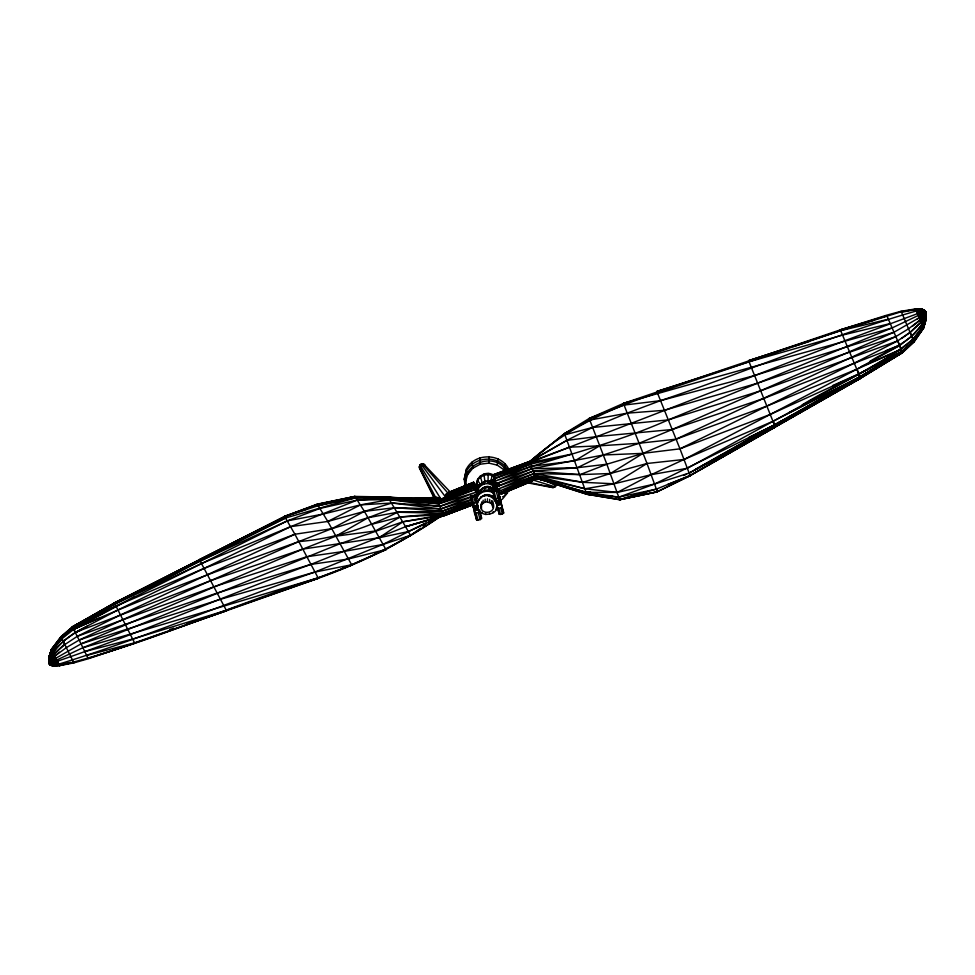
<?xml version="1.0" encoding="UTF-8"?>
<svg xmlns="http://www.w3.org/2000/svg" width="975" height="975" viewBox="0 0 975 975"><rect width="100%" height="100%" fill="white"/><g stroke="black" fill="none" stroke-linecap="round" stroke-linejoin="round"><path stroke-width="1.46" d="M526.695 482.442L529.449 482.503L533.386 480.127L554.641 486.732C556.835 485.928 556.481 482.442 555.189 486.83L552.057 487.476L526.805 482.698M480.931 490.096C483.234 485.903 489.426 485.233 492.741 488.597L492.668 491.839L488.743 490.547L484.599 490.742M466.001 486.452C460.042 464.393 493.874 451.072 505.72 469.95M509.133 469.974C501.747 452.936 475.105 452.534 466.55 468.804L464.21 479.334L465.282 486.342M465.392 482.467L467.561 474.679L467.61 472.314L466.501 471.12C474.447 455.995 499.029 454.813 507.524 469.84M470.572 496.738L471.851 496.933L473.545 503.137L472.278 502.929L470.584 496.031L474.971 495.008L477.25 502.783M472.071 462.028L472.778 468.268L467.561 474.679M477.543 503.807L477.494 505.513L473.119 506.537L472.302 501.735M473.119 506.537L473.155 504.831M473.753 509.011L473.326 506.659L473.753 509.011L478.323 507.951L477.896 505.598M479.676 510.217L479.627 512.168L474.606 513.337L474.008 509.011M474.959 495.714L473.655 496.507L475.361 502.71L476.653 501.918L474.971 495.008M474.606 513.337L474.654 511.388M477.628 479.2L477.604 480.456L480.565 484.551L484.965 480.931L490.864 481.248L492.412 474.459C484.465 470.498 474.191 478.286 476.933 486.964M477.494 505.513L476.69 500.711M476.69 498.859C475.447 490.474 486.086 484.636 492.728 489.072M479.663 510.79L481.626 517.92L480.114 519.638L476.58 519.894L474.642 511.96M477.518 494.886C474.24 485.526 486.696 477.263 494.033 483.978M477.128 503.807C485.818 480.638 511.851 513.398 485.684 514.422C466.976 510.534 482.759 484.941 495.215 498.603M492.923 491.437C487.756 488.755 480.992 490.145 477.64 494.995L477.616 496.153C480.967 491.303 487.732 489.901 492.899 492.594M477.141 492.436L478.189 486.878L482.357 483.344L480.224 476.019M477.64 494.995L476.166 499.943L478.079 495.239L478.14 492.314M478.445 500.37L478.469 499.383M479.968 457.738L480.248 464.197L472.778 468.268M480.517 493.155L480.541 492.009M478.14 488.853L480.553 485.891L480.602 483.917L482.357 483.344M480.919 489.45L480.846 492.387L478.079 495.239M481.077 497.664L481.102 496.677M493.118 503.112C497.165 514.739 477.86 515.69 481.187 503.965M481.443 509.133L481.516 506.11M481.114 506.988L481.772 501.881M481.967 513.191L481.991 512.204M482.613 488.036L482.601 488.755L487.78 487.098L492.728 489.316M481.699 504.904L483.1 503.185L483.161 500.175M483.953 473.996L484.941 481.942L484.051 482.04L484.002 484.014L480.553 485.891M484.453 491.437L484.66 487.805M484.624 496.104L484.648 495.117M485.014 487.451L485.026 486.72M483.1 503.185L485.099 502.101L485.172 499.078M485.684 514.422L485.696 513.435M493.021 507.646L491.51 503.648L487.403 501.808L487.476 498.786M487.78 487.098L487.793 486.367M493.984 485.94L487.963 483.503L488.219 473.448M505.245 463.856L504.197 469.999L497.262 465.136L488.853 463.101L489.036 456.58M488.56 495.922L488.585 494.934M488.792 491.229L488.816 487.622M489.657 502.357L489.718 499.334M489.608 514.239L489.633 513.252M490.486 487.744L490.51 487.025M491.851 484.441L491.888 482.479L490.839 482.259M491.51 503.648L491.583 500.638M492.265 497.153L492.29 496.153M492.643 491.424L494.093 491.656L496.056 498.786L494.605 498.554L492.655 490.62L497.677 489.45L500.26 500.333L495.239 501.503L494.63 497.177M492.692 505.513L492.802 500.979M493.167 512.679L493.179 511.692M491.632 489.462C494.008 480.736 500.358 484.014 493.521 490.498M495.8 509.974L496.689 506.695M499.176 500.126L500.504 500.333L500.931 502.686L497.689 503.953L496.372 503.746L495.922 502.125L497.287 500.565M497.262 465.136L497.92 458.725M495.775 485.782L497.128 487.927L497.092 489.889L495.044 486.683M499.553 496.738L500.199 499.09L497.677 489.45M496.763 503.831L501.138 502.82L501.991 505.915L501.954 507.609L497.579 508.633L497.616 506.939M498.81 496.263L498.822 495.532L499.176 496.251M501.979 506.415L503.685 512.618L502.381 514.117L499.285 514.337L497.945 508.67M500.26 500.333L499.651 496.007L498.176 496.348L499.639 496.58M507.707 490.327L507.658 492.692L502.43 499.102L499.943 500.455L499.651 498.006M500.931 502.686L500.504 500.333M501.954 507.609L501.138 502.82M491.778 481.236L497.347 485.282L496.945 487.573L493.411 485.611L493.813 483.32L492.119 480.602L493.447 483.893L495.812 485.197M493.411 485.611L493.813 483.32M496.945 487.573L497.347 485.282L499.517 485.294M919.011 313.072L925.299 311.135L918.523 315.754L923.605 328.063L914.002 341.823L902.448 352.536L859.999 376.825L773.175 421.212L684.097 459.457L647.01 463.491L610.399 473.509L580.04 474.618L533.008 471.157L496.811 486.622L500.053 492.887L536.786 478.237L586.852 494.276L619.552 499.614L656.37 489.109L689.934 475.556L860.486 378.19L902.521 352.621L895.854 336.582L757.77 383.102L664.304 410.304L626.998 413.193L589.558 420.103L564.452 433.619L586.755 494.191L618.82 497.153L654.615 484.014L689.142 473.07L859.999 376.825L902.07 351.487L913.685 340.97L923.374 327.478L926.25 318.801L922.192 309.16L915.622 309.258L901.278 311.744L840.608 330.647L657.272 392.986C611.167 407.842 566.682 428.598 530.303 461.187L531.997 468.683L536.786 478.237L586.755 494.191L619.686 499.736L657.187 491.766L690.081 475.702L860.572 378.3L902.521 352.621L914.062 341.896L923.605 328.063L926.25 318.801L925.433 311.476L925.019 315.778L920.193 319.873L908.602 328.758L895.854 336.582L676.089 439.164L643.061 453.351L606.852 464.222L577.432 467.695L533.008 471.157L495.727 483.917L493.508 475.349L530.303 461.187L564.452 433.619L589.168 418.482L623.415 403.406L840.352 329.855L886.702 315.193L901.107 311.257L915.525 308.953L922.192 309.16L925.117 310.708L925.056 315.803L921.217 322.152L910.248 332.414L901.582 338.447M470.864 499.627L440.785 508.938L394.838 507.658L368.026 517.737L331.817 528.694L294.901 534.251L120.559 614.884L77.293 636.334L64.886 644.524L53.869 654.225L50.005 660.319L49.591 664.28L52.845 666.047L59.524 665.657L73.954 662.854L88.372 658.722L134.733 643.171L318.313 578.273C362.188 562.575 404.077 541.954 442.223 515.068C403.869 541.783 361.871 562.368 317.862 577.943C231.221 605.243 147.822 643.829 59.524 665.657L51.419 649.435L60.901 636.748L72.418 626.84L114.331 602.977L284.566 516.384L317.228 504.136L354.876 496.421L387.818 497.055L437.665 500.37L474.203 487.658L473.594 482.272L477.08 487.183M554.885 485.806L554.531 487.122L553.386 487.5L529.449 482.503M897.865 341.031L902.448 352.536L860.486 378.19L774.564 424.954L654.615 484.014L617.236 492.424L585.049 488.768L536.14 477.323L500.053 492.887L501.174 494.008L501.686 492.899M555.153 484.063L556.043 485.635L546.439 480.967M555.738 483.807L554.641 486.732L553.386 487.5M420.469 466.928C421.517 462.735 418.165 466.781 419.811 468.695L434.265 498.371M424.82 466.403L425.039 465.465C424.442 462.028 417.97 465.648 420.968 465.538M421.785 464.734L420.274 464.831L419.384 466.623L420.737 464.819L420.347 465.818L441.541 500.09L447.574 496.031M423.991 465.587L423.747 464.258L421.529 464.892L419.36 467.707L434.362 497.311M493.508 475.349L493.679 474.606L530.303 461.187L566.816 440.383L592.398 427.501L626.998 413.193L660.355 400.701C748.032 371.499 833.211 334.267 922.24 309.307L925.153 310.806L923.24 311.5L925.202 310.915L918.292 315.449L892.125 327.917L668.253 419.908C612.081 444.953 551.874 458.335 494.081 478.81L530.51 464.246L572.142 454.009L530.144 462.625L493.508 475.349L569.485 447.196L844.886 340.702L925.153 310.806L922.35 309.465L915.83 309.575L903.021 311.988M466.55 468.804L464.21 479.334L465.441 480.102L466.257 485.416M534.922 480.041L537.895 478.323M695.748 469.182L860.011 376.764L902.082 351.451L913.697 340.945L923.605 328.063L926.14 318.496L925.519 311.659M922.35 309.465L916.671 311.452L915.525 308.953L923.374 327.49L926.14 318.496L925.482 311.573C923.374 338.435 888.725 349.196 869.761 361.469M491.034 482.186L492.436 479.59L491.047 481.333M474.106 496.031L476.885 494.959L474.813 489.584L438.141 501.991L388.477 497.981L357.398 500.053L290.684 526.646L118.024 609.911L75.307 632.385L63.265 641.294L52.857 652.202L49.493 659.319L49.591 664.28L48.75 657.906L51.419 649.435L60.95 636.858L72.491 626.962L114.416 603.135L284.712 516.689L317.362 504.453L354.876 496.421L364.406 511.375L386.027 549.693L351.317 564.842L314.73 572.106L220.447 599.296L81.023 643.878L50.481 661.282L49.627 664.365L49.957 660.172L53.796 653.932L64.764 644.061L60.901 636.748L73.954 662.854L73.466 661.733M49.506 664.133C46.666 653.506 55.197 644.95 61.267 637.394C98.963 606.962 146.018 590.533 188.017 566.975M87.433 626.096C72.516 633.652 56.428 643.415 49.518 659.319L49.542 664.194L48.872 658.125L51.614 649.825L61.267 637.479L72.869 627.717L114.916 604.073L285.541 518.005L355.765 497.75L387.916 497.274L437.665 500.37L473.753 485.952L445.673 495.69M923.374 327.49L926.25 318.801M922.947 326.442L926.14 318.496L925.019 315.778L925.385 311.354L924.544 314.657L894.002 332.243L754.601 375.509L660.355 400.701L623.842 405.112L589.168 418.482L606.852 464.222L580.04 474.618L534.081 473.533L497.945 489.133L535.165 475.642L585.049 488.768L614.201 483.795L651.239 474.667L687.412 468.28L858.938 374.144L901.241 349.44L913.014 339.288L922.947 326.442L925.921 317.972L925.482 311.573L925.494 316.875L921.217 322.152M73.783 662.61L52.845 666.047L48.75 657.906L51.614 649.777M48.75 657.906L51.419 649.435L61.267 637.394M802.145 404.857C838.756 382.663 879.998 366.758 912.978 339.117C919.206 331.244 927.968 322.579 925.482 311.573L925.519 316.985L922.143 324.48L911.723 336.143L899.669 345.601L856.928 369.159L684.097 459.457L651.239 474.667L617.236 492.424L586.207 492.326L536.786 478.237L500.687 493.667L537.286 478.762L557.712 484.331M922.923 326.332L926.14 318.496M59.414 665.511L52.784 665.974L48.872 658.125L52.041 650.63L61.961 638.759L73.759 629.277L135.086 596.505M48.872 658.125L52.065 650.618L61.998 638.747M917.889 311.244L925.153 310.806L922.618 310.196L917.329 313.231L923.581 312.427L925.299 311.135L924.154 313.658L917.024 319.434M477.762 495.093L475.093 486.769L480.602 484.404L475.239 486.464L476.019 487.11M925.299 311.135L924.068 313.548L919.242 317.667M419.945 465.258L419.567 466.842L436.081 498.249M922.143 324.48L925.921 317.972L922.094 324.261M554.629 485.794L555.311 486.025L555.555 484.38M901.241 349.44L856.928 369.159L767.179 405.953L676.089 439.164L639.076 443.272L599.649 445.819L574.799 460.834L531.143 466.318L494.8 481.248L531.997 468.683L603.257 455.008L643.061 453.351L679.965 448.829L854.405 363.078L897.695 340.897L910.114 332.304L921.131 322.079L925.019 315.778L925.385 311.354L924.617 314.754L920.351 320.068L912.307 326.369M490.827 490.254L494.91 483.893M492.704 490.023L495.836 485.123L496.787 485.404M493.533 490.023L496.787 484.928M533.386 480.127L534.727 478.03M420.298 465.002L419.859 465.611L420.822 465.148M477.75 494.154L478.445 493.277L477.116 493.703M53.869 654.225L49.493 659.319L49.591 664.28L49.091 658.527L52.065 650.618L53.796 653.932L49.518 659.319L49.542 664.194L49.079 658.527L52.041 650.63L51.614 649.825M53.796 653.932L54.673 655.663L50.407 661.038L49.627 664.365L49.957 660.172L59.268 652.129M507.012 492.399L503.332 496.909L502.491 496.738M920.193 319.873L924.544 314.657L925.348 311.244L924.068 313.548L918.292 315.449M471.169 496.714L439.725 506.378L391.974 503.015L364.406 511.375L331.817 528.694L298.813 541.576L122.935 619.6L79.146 640.063L66.41 647.583L54.819 656.126L50.481 661.282L49.688 664.475L56.733 660.038L82.899 647.717L339.934 543.745L402.882 521.796L443.759 514.642L473.704 504.16M921.131 322.079L925.519 316.985L925.482 311.573M477.311 508.865L476.397 509.913L475.52 509.279M497.75 504.453L500.285 503.856L497.75 504.453L496.592 500.224M57.159 663.475L49.823 664.743L56.513 659.332L50.871 661.964L49.688 664.475L51.322 662.878L56.209 661.537M55.599 657.503L50.871 661.964L49.725 664.548L50.407 661.038L55.599 657.503L54.673 655.663M920.351 320.068L925.056 315.803L922.192 309.16L915.83 309.575M50.005 660.319L54.819 656.126M55.77 658.076L50.956 662.257L49.688 664.475L50.956 662.257L56.733 660.038M421.273 464.21L420.712 464.587L421.98 464.039L423.491 465.026L448.695 493.959M57.696 662.013L49.823 664.743L51.443 663.232C138.913 633.848 223.872 595.859 310.733 564.428L405.588 526.695L443.479 515.227M923.581 312.427L925.251 311.025L923.703 312.573L918.828 313.402M556.201 484.514L555.348 485.087M530.303 461.187L564.452 433.619L572.215 429.707M420.14 465.173L421.042 464.466L422.151 465.648L445.49 496.982M530.827 461.48L539.151 455.13M420.664 528.231L410.731 535.238L385.6 549.595L348.099 559.065L310.733 564.428L217.242 592.995L79.146 640.063L72.418 626.84L114.416 603.135L200.228 561.039L287.308 520.869L320.032 508.402L357.398 500.053L389.683 499.602L438.762 503.819L475.788 492.29L439.725 506.378L389.683 499.602L360.518 504.879L323.493 513.996L287.308 520.869L72.869 627.717L72.418 626.84L114.892 603.939L116.037 605.999L204.348 568.279L294.901 534.251L318.313 578.273L226.163 610.387L132.563 639.064L84.788 651.58M423.15 526.476L425.624 524.721M75.307 632.385L210.88 580.588L302.774 549.096L379.031 537.773L402.882 521.796L444.429 515.409L472.802 504.843L444.832 515.458L405.588 526.695L387.818 497.055L354.997 496.714L317.362 504.453L284.566 516.384L294.901 534.251M892.125 327.917C802.62 353.303 712.774 377.557 623.415 403.406L643.061 453.351L610.399 473.509L582.831 482.308L535.165 475.642L499.054 491.278L536.14 477.323L586.207 492.326L618.82 497.153L656.37 489.109L657.333 491.912L619.686 499.736L606.852 464.222M643.061 453.351L647.01 463.491L614.201 483.795L582.831 482.308L534.081 473.533L496.811 486.622M918.901 312.804L922.777 310.416M494.093 491.656L497.652 490.254M473.314 507.39L477.872 506.33M499.614 497.384L498.14 498.298L496.178 491.168M495.922 502.125L500.492 501.065M919.437 317.887L924.617 314.754L925.348 311.244L924.154 313.658L918.523 315.754M530.071 461.577L566.816 440.383L596.03 436.666L672.189 429.524L764.071 398.324L899.669 345.601M79.146 640.063L81.023 643.878L302.774 549.096L335.863 536.153L368.026 517.737L397.495 512.228L441.87 511.278L471.949 501.723M619.552 499.614L657.187 491.766L690.081 475.702L689.142 473.07L775.21 426.867L860.572 378.3L857.318 369.878M689.934 475.556L775.32 427.001L773.602 422.09M81.035 630.142L75.416 632.422L73.759 629.277L115.976 606.036L114.331 602.977L199.558 559.918L285.541 518.005M421.675 464.185L420.968 464.466L422.736 463.99L425.039 465.465M72.491 626.962L114.916 604.073L201.642 563.452L290.684 526.646L327.807 521.454L364.406 511.375L394.838 507.658L441.87 511.278L472.461 499.541M694.48 470.06L775.32 427.001M548.121 485.977L552.801 487.512L555.311 486.025M215.097 553.288L217.803 551.911M317.228 504.136L327.807 521.454L360.518 504.879L391.974 503.015L440.785 508.938L471.327 497.116M789.409 412.486L860.011 376.764L902.448 352.536M200.204 560.82L199.448 559.687L284.712 516.689L318.216 505.684L354.997 496.714L387.916 497.274L438.141 501.991L474.203 487.658L474.813 489.584L438.762 503.819L388.477 497.981L355.765 497.75L318.216 505.684M116.037 605.999L72.857 627.62L73.71 629.289L100.12 617.784M425.843 522.856L382.712 544.525L314.73 572.106C227.114 602.428 141.57 639.125 52.784 665.974L49.932 664.974L52.26 664.779L49.871 664.84L58.658 663.987L49.932 664.974L52.687 665.693L59.219 664.962L70.614 662.378M428.537 521.515L435.289 518.152M187.931 566.841L114.331 602.977L114.892 603.939M748.69 437.519L774.589 424.82L860.572 378.3L840.352 329.855L886.897 315.79L895.854 336.582M199.448 559.687L233.598 543.014M240.435 539.687L247.26 536.347M683.719 475.544L686.449 474.216M51.919 664.219L49.774 664.645L56.306 661.733M73.71 629.289C147.213 596.273 223.007 568.742 298.813 541.576C333.413 538.797 366.758 528.158 397.495 512.228L442.882 513.228L472.924 503.271M443.576 515.409L408.293 531.582L379.031 537.773M52.687 665.693L57.233 663.658M403.918 538.285L410.731 535.238L382.712 544.525L344.017 551.411L306.747 556.725L214.049 586.755L77.293 636.334M832.601 385.576L858.89 373.852L902.082 351.451L858.938 374.144L770.518 414.314L679.965 448.829L656.845 391.45L748.946 361.822L842.497 335.107L890.248 323.566M894.002 332.243L672.189 429.524L639.076 443.272L603.257 455.008L577.432 467.695L531.997 468.683L495.727 483.917M860.962 366.746L901.205 349.221M501.589 493.825L529.51 481.894M530.339 481.687L501.174 494.008L529.388 482.332M534.507 479.932L537.286 478.762M448.354 492.777L473.594 482.272L448.476 492.436M49.774 664.645L55.746 663.414M446.879 493.508L474.155 482.479L448.646 492.497M440.03 497.494L437.251 498.615L429.829 498.712M445.587 495.263L473.387 484.075L445.502 494.362M503.076 492.338L507.256 490.657M510.047 489.535L514.215 487.853M517.006 486.732L523.965 483.929M885.519 350.805L899.559 345.162M480.492 484.965L475.093 486.769L480.492 484.636M488.609 481.431L495.361 478.762L488.658 481.333M473.046 504.294L444.832 515.458L405.588 526.695L410.414 535.226M667.631 484.477L690.081 475.702L689.179 472.875M479.578 485.014L475.556 486.574L479.663 485.099M497.177 490.766L499.87 489.718L497.14 490.766M472.156 502.088L442.882 513.228L400.177 516.969L371.682 524.306M327.807 521.454L351.78 565.037L317.862 577.943L130.15 634.177L82.899 647.717L81.023 643.878M473.094 503.539L443.759 514.642L400.177 516.969L375.351 530.997L335.863 536.153M444.929 514.788L451.973 512.131M454.777 511.058L467.439 506.269M475.093 486.769L481.808 484.246M488.536 481.711L495.263 479.188M473.826 504.307L444.429 515.409L439.725 506.378L437.129 497.445L404.564 498.7M480.504 485.489L475.117 487.488L480.577 485.806M489.95 482.003L495.337 480.005L488.585 482.259M478.03 487.573L475.325 488.56L478.079 487.756M490.193 483.125L495.592 481.163L490.133 482.844M897.695 340.897L760.939 390.707L668.253 419.908L592.398 427.501L564.732 434.862M589.168 418.482L600.539 414.424M199.558 559.918L226.529 610.716L134.465 642.83L86.678 655.444L82.899 647.717M440.054 497.64L437.251 498.615L397.337 497.847M478.311 488.609L475.581 489.535L478.372 488.804M491.912 483.941L495.995 482.552L491.863 483.746M496.251 490.133L498.993 489.182L496.165 489.974M374.656 553.593L386.027 549.693M530.51 464.246L493.643 476.787L569.485 447.196L599.649 445.819M169.565 629.606L173.842 628.18M186.652 623.939L226.529 610.716M306.979 508.999L284.566 516.384L285.517 517.688M86.678 655.444L88.152 658.43L134.733 643.171L115.976 606.036M775.21 426.867L748.593 360.653L840.608 330.647L888.371 319.227M508.56 469.938L495.605 474.143L529.413 461.992L493.679 474.606L494.922 475.361M282.628 589.826L286.906 588.437M299.752 584.281L318.313 578.273M478.676 489.755L475.934 490.632L478.762 489.962M748.593 360.653L787.629 348.307M793.406 346.478L809.311 341.457M656.845 391.45L685.839 382.444M474.033 495.836L476.885 494.959M114.806 649.179L134.733 643.171M421.273 464.551L423.077 464.344M649.35 490.949L619.686 499.736L618.857 496.884M343.102 567.596L351.78 565.037M840.352 329.855L874.49 320.08M623.415 403.406L630.642 401.42M337.265 500.687L343.139 499.261M346.064 498.554L354.876 496.421M471.851 496.933L473.655 496.507M472.266 503.429L476.653 502.418M494.581 499.127L499.602 497.957M501.101 504.514L496.726 505.538L497.579 508.633M473.96 510.961L478.981 509.791L479.627 512.168M923.106 311.317L925.202 310.915M52.845 666.047L59.219 664.962L59.524 665.657M916.378 311.013L922.618 310.196L925.153 310.806M480.248 464.197L488.853 463.101M484.002 484.014L487.963 483.503M485.099 502.101L487.403 501.808M423.759 498.639L435.801 497.14M426.636 498.639L431.133 498.128M434.131 497.786L437.129 497.445M475.142 509.718L473.972 505.489L475.227 505.684L476.397 509.913M613.031 496.409L586.852 494.276L586.243 492.107L590.655 492.046M371.78 497.213L391.426 497.737M915.622 309.258L922.24 309.307M372.109 497.518L388.464 497.677M496.982 485.842L499.176 485.903M394.424 498.006L409.342 498.822M412.315 498.993L437.665 500.37M586.243 492.107L596.615 493.63M49.871 664.84L52.406 665.206M537.737 478.883L542.161 479.749M492.375 475.702C485.855 472.741 477.141 476.885 476.531 484.319L478.725 486.281M492.18 480.383L494.617 481.735M497.055 483.088L499.492 484.429M491.632 480.261L499.395 484.636M493.764 485.05L497.311 487.013M551.838 486.757L552.801 487.512M494.898 484.368L495.836 485.123M420.298 469.194L420.883 466.647L424.552 464.965L450.401 492.156M901.595 312.256L901.107 311.257L914.062 341.896L910.248 332.414M499.614 499.773L499.968 500.492M58.378 663.146L59.219 664.962M679.965 448.829L689.142 473.07M647.01 463.491L656.37 489.109M656.419 488.865L657.333 491.912M503.673 513.313L501.967 507.122L500.675 507.914L502.381 514.117M500.285 503.856L499.115 499.627L499.907 504.294M498.761 499.371L499.919 503.6M499.139 501.893L499.578 503.514M497.847 500.419L499.005 504.648M496.945 500.48L498.115 504.709M497.25 502.332L497.689 503.953M500.565 514.544L498.859 508.341L497.579 508.133L499.285 514.337M492.655 490.62L494.617 497.75M481.601 518.724L479.639 511.595L478.164 512.509L480.114 519.638M476.129 505.33L477.287 509.559M476.531 507.158L476.97 508.779M474.337 505.745L475.508 509.974M474.642 507.609L475.081 509.218M478.043 520.126L476.08 512.996L474.63 512.765L476.58 519.894M470.584 496.031L472.29 502.235M497.128 487.927L497.506 490.376M476.556 483.076L477.165 487.037M464.904 481.236L465.55 485.44M476.763 495.934L476.909 498.493M52.857 652.202L49.079 658.527L52.918 652.226M494.301 479.286L491.619 480.334L494.276 479.273"/></g></svg>
